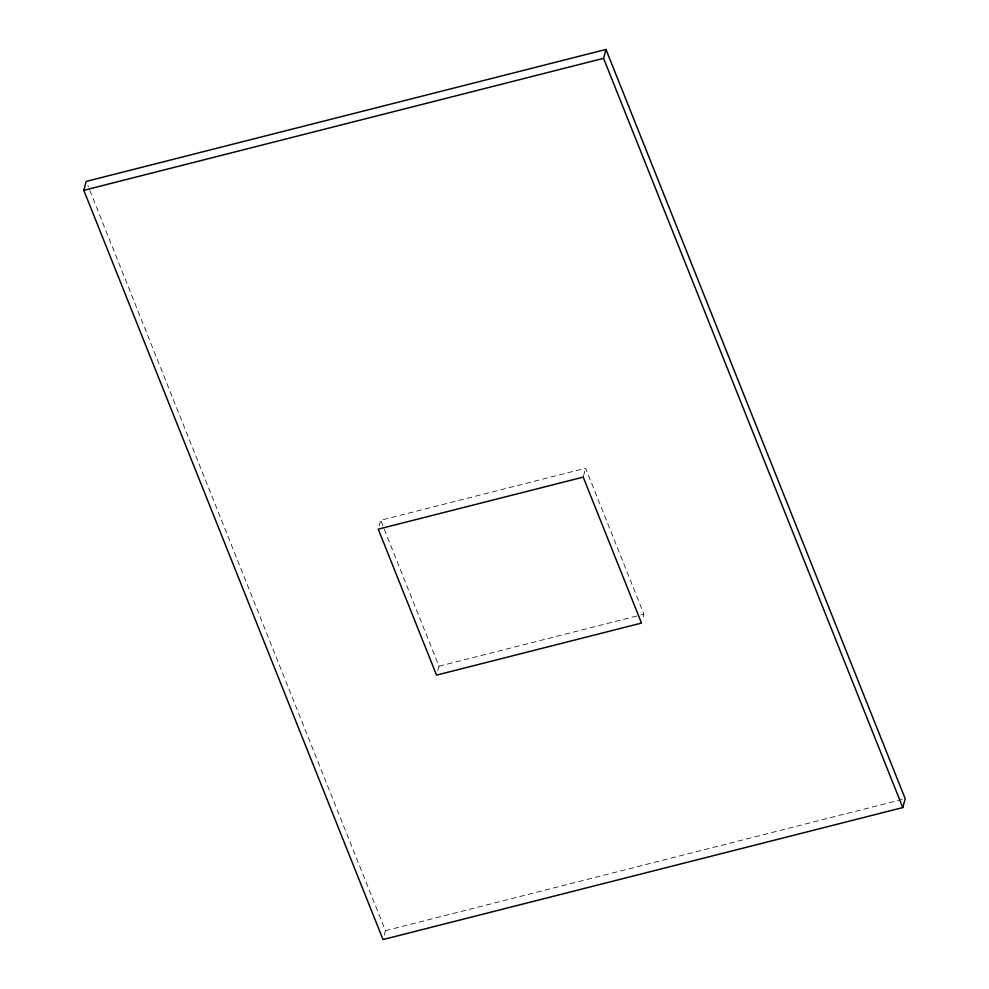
<?xml version="1.0" encoding="UTF-8"?>
<svg xmlns="http://www.w3.org/2000/svg" width="989" height="989" viewBox="0 0 989 989"><rect width="100%" height="100%" fill="white"/><g stroke="black" fill="none" stroke-linecap="round" stroke-linejoin="round"><path stroke-width="0.74" stroke-dasharray="4.95 3.71" d="M379.059 526.197L380.666 520.276L585.624 468.23L643.926 614.194L642.714 618.632M437.756 670.678L438.968 666.227L380.666 520.276M384.227 935.1L385.438 930.661L87.934 185.722M583.609 475.635L585.624 468.23M438.968 666.227L639.438 615.331M640.934 614.948L643.926 614.194M385.438 930.661L902.215 799.446"/><path stroke-width="1.48" d="M83.805 190.321L86.216 181.42L605.973 49.45L905.195 798.679L902.784 807.58L383.027 939.55L83.805 190.321L603.562 58.339L605.973 49.45M603.562 58.339L902.784 807.58M583.213 477.118L378.255 529.164L436.545 675.128L641.502 623.082L583.213 477.118"/></g></svg>
